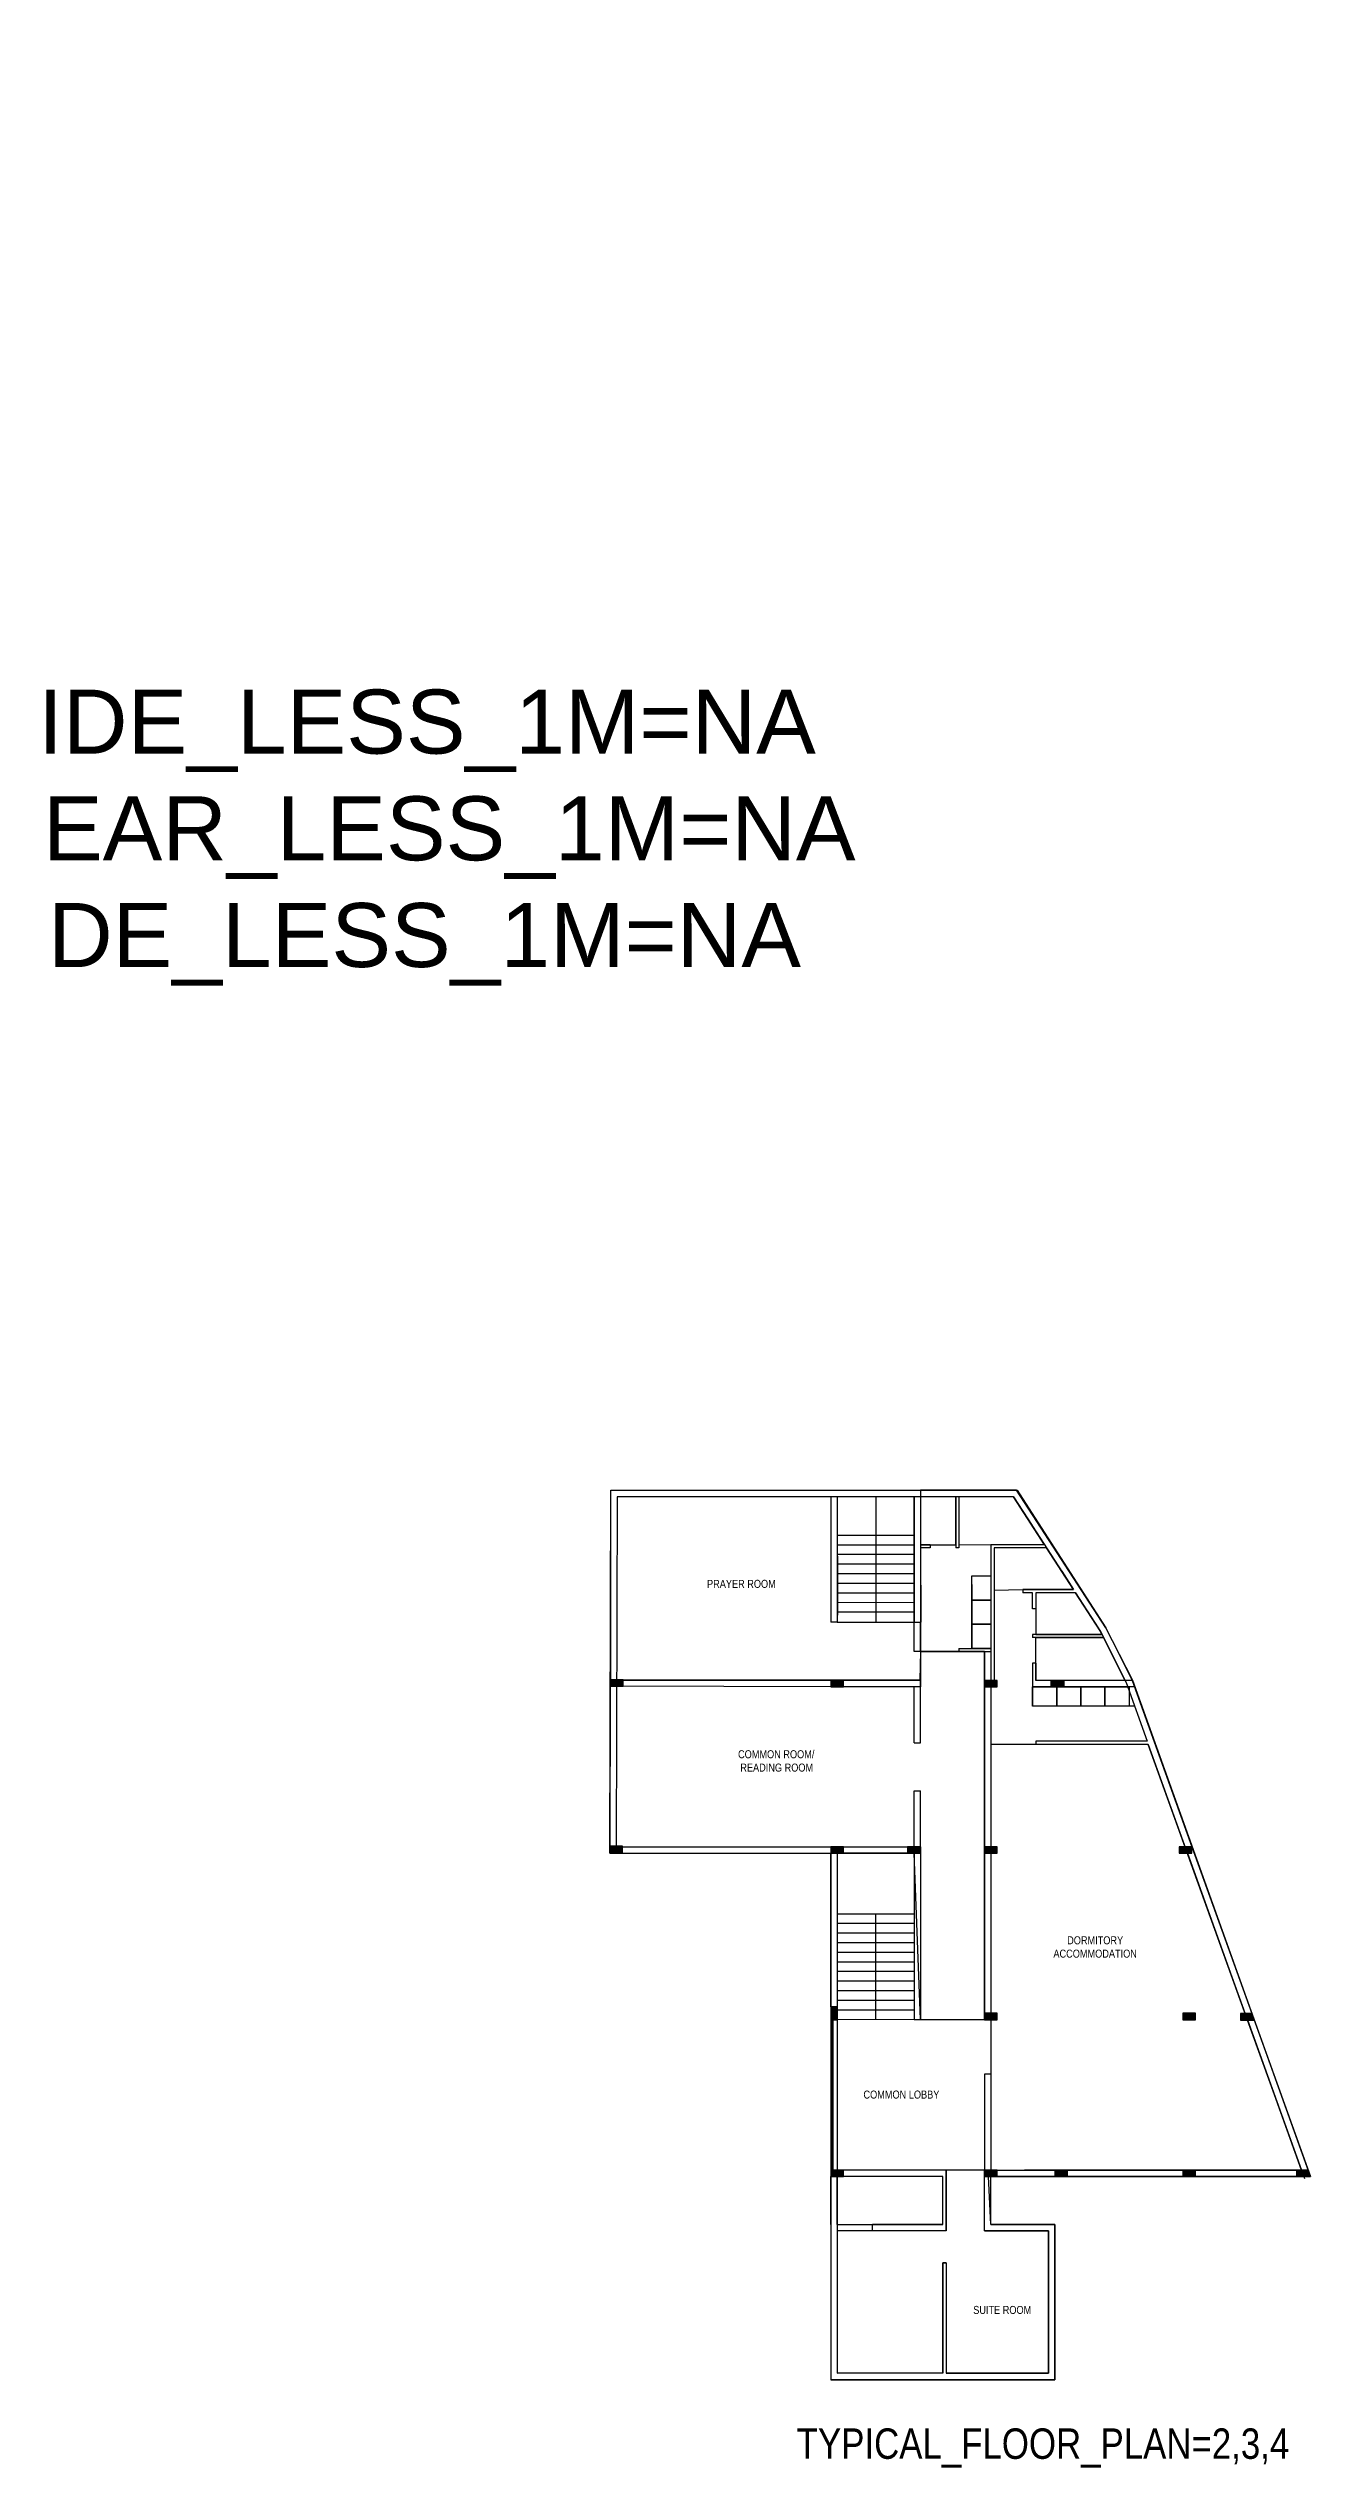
# Model space of a CAD drawing. Header units: metres. Extents: x -705149 to -704678, y -35173 to -35072.
# Drawn here: x -704916.3 to -704876.9, y -35147.9 to -35072.3 of the extents above; entities that cross this region are included whole.
import ezdxf

# ---------------------------------------------------------------- set-up
doc = ezdxf.new("R2010")
doc.units = ezdxf.units.M
doc.header["$LTSCALE"] = 1500
doc.linetypes.add('DASHED2', pattern=[0.375, 0.25, -0.125])
for name, color, linetype in [('BLK_2_FLR_2_BLT_UP_AREA', 7, 'Continuous'), ('BLK_2_FLR_2_SP_WC', 7, 'Continuous'), ('BLK_2_FLR_2_UNITFA', 8, 'Continuous'), ('BLK_2_FLR_2_W_C_BATH', 7, 'Continuous'), ('BLK_2_FLR_2_WASH', 1, 'Continuous'), ('PLAN_INFO', 95, 'Continuous'), ('WALL', 7, 'Continuous'), ('walls', 50, 'Continuous')]:
    doc.layers.add(name, color=color, linetype=linetype)
doc.styles.add('style4', font='arial.ttf', dxfattribs={"height": 100})

msp = doc.modelspace()

# ---------------------------------------------------------------- hatches: boundary and pattern name
at = {"layer": 'walls', "linetype": 'Continuous'}
h = msp.add_hatch(color=3, dxfattribs=at)
h.dxf.hatch_style = 1
h.paths.add_polyline_path([(-704898.78216, -35123.46371), (-704898.38216, -35123.46371), (-704898.38216, -35123.26371), (-704898.78216, -35123.26371)])
h = msp.add_hatch(color=3, dxfattribs=at)
h.dxf.hatch_style = 1
h.paths.add_polyline_path([(-704891.88819, -35123.48363), (-704891.48819, -35123.48363), (-704891.48819, -35123.28363), (-704891.88819, -35123.28363)])
h = msp.add_hatch(color=3, dxfattribs=at)
h.dxf.hatch_style = 1
h.paths.add_polyline_path([(-704887.08821, -35123.48393), (-704886.68821, -35123.48393), (-704886.68821, -35123.28393), (-704887.08821, -35123.28393)])
h = msp.add_hatch(color=3, dxfattribs=at)
h.dxf.hatch_style = 1
h.paths.add_polyline_path([(-704885.00077, -35123.48409), (-704884.60077, -35123.48409), (-704884.60077, -35123.28409), (-704885.00077, -35123.28409)])
h = msp.add_hatch(color=3, dxfattribs=at)
h.dxf.hatch_style = 1
h.paths.add_polyline_path([(-704898.79674, -35128.66318), (-704898.39674, -35128.66318), (-704898.39674, -35128.46318), (-704898.79674, -35128.46318)])
h = msp.add_hatch(color=3, dxfattribs=at)
h.dxf.hatch_style = 1
h.paths.add_polyline_path([(-704891.88819, -35128.68314), (-704891.48819, -35128.68314), (-704891.48819, -35128.48314), (-704891.88819, -35128.48314)])
h = msp.add_hatch(color=3, dxfattribs=at)
h.dxf.hatch_style = 1
h.paths.add_polyline_path([(-704889.48821, -35128.68333), (-704889.08821, -35128.68333), (-704889.08821, -35128.48333), (-704889.48821, -35128.48333)])
h = msp.add_hatch(color=3, dxfattribs=at)
h.dxf.hatch_style = 1
h.paths.add_polyline_path([(-704887.08821, -35128.68345), (-704886.68821, -35128.68345), (-704886.68821, -35128.48345), (-704887.08821, -35128.48345)])
h = msp.add_hatch(color=3, dxfattribs=at)
h.dxf.hatch_style = 1
h.paths.add_polyline_path([(-704881.00423, -35128.68387), (-704880.60423, -35128.68387), (-704880.60423, -35128.48387), (-704881.00423, -35128.48387)])
h = msp.add_hatch(color=3, dxfattribs=at)
h.dxf.hatch_style = 1
h.paths.add_polyline_path([(-704891.68868, -35133.88315), (-704891.68868, -35133.48315), (-704891.88868, -35133.48315), (-704891.88868, -35133.88315)])
h = msp.add_hatch(color=3, dxfattribs=at)
h.dxf.hatch_style = 1
h.paths.add_polyline_path([(-704887.08868, -35133.88423), (-704886.68868, -35133.88423), (-704886.68868, -35133.68423), (-704887.08868, -35133.68423)])
h = msp.add_hatch(color=3, dxfattribs=at)
h.dxf.hatch_style = 1
h.paths.add_polyline_path([(-704880.89338, -35133.88385), (-704880.49338, -35133.88385), (-704880.49338, -35133.68385), (-704880.89338, -35133.68385)])
h = msp.add_hatch(color=3, dxfattribs=at)
h.dxf.hatch_style = 1
h.paths.add_polyline_path([(-704879.09275, -35133.89539), (-704878.65601, -35133.89539), (-704878.72801, -35133.69539), (-704879.09275, -35133.69539)])
h = msp.add_hatch(color=3, dxfattribs=at)
h.dxf.hatch_style = 1
h.paths.add_polyline_path([(-704891.88916, -35138.78267), (-704891.48916, -35138.78267), (-704891.48916, -35138.58267), (-704891.88916, -35138.58267)])
h = msp.add_hatch(color=3, dxfattribs=at)
h.dxf.hatch_style = 1
h.paths.add_polyline_path([(-704887.08912, -35138.78244), (-704886.68912, -35138.78244), (-704886.68912, -35138.58244), (-704887.08912, -35138.58244)])
h = msp.add_hatch(color=3, dxfattribs=at)
h.dxf.hatch_style = 1
h.paths.add_polyline_path([(-704884.88913, -35138.78212), (-704884.48913, -35138.78212), (-704884.48913, -35138.58212), (-704884.88913, -35138.58212)])
h = msp.add_hatch(color=3, dxfattribs=at)
h.dxf.hatch_style = 1
h.paths.add_polyline_path([(-704880.89295, -35138.78215), (-704880.49295, -35138.78215), (-704880.49295, -35138.58215), (-704880.89295, -35138.58215)])
h = msp.add_hatch(color=3, dxfattribs=at)
h.dxf.hatch_style = 1
h.paths.add_polyline_path([(-704877.33354, -35138.78191), (-704876.89679, -35138.78191), (-704876.9688, -35138.58191), (-704877.33354, -35138.58191)])

# ---------------------------------------------------------------- linework, layer by layer
at = {"layer": 'BLK_2_FLR_2_BLT_UP_AREA', "color": 6, "linetype": 'Continuous', "elevation": 100.81455}
msp.add_lwpolyline([(-704898.76403, -35117.34474), (-704889.08477, -35117.34474), (-704889.08477, -35123.28365), (-704898.76403, -35123.28365)], close=True, dxfattribs=at)
at = {"layer": 'BLK_2_FLR_2_BLT_UP_AREA', "color": 3, "linetype": 'Continuous'}
for points, elevation in [([(-704891.88823, -35128.68314), (-704891.8891, -35145.13081), (-704884.8891, -35145.13081), (-704884.8891, -35140.28268), (-704886.88907, -35140.28268), (-704886.96388, -35138.7825), (-704876.89679, -35138.78191), (-704882.45479, -35123.28365), (-704883.2967, -35121.645), (-704886.08565, -35117.34474), (-704889.08726, -35117.34474), (-704889.08726, -35117.54474), (-704889.08726, -35122.38365), (-704887.08764, -35122.38437), (-704887.08764, -35133.88423), (-704889.08868, -35133.88272), (-704889.28821, -35128.68333)], 100.75981), ([(-704898.78141, -35123.27768), (-704898.7968, -35128.6827), (-704889.08821, -35128.6827), (-704889.08868, -35133.88272), (-704887.08868, -35133.88431), (-704887.08455, -35122.38437), (-704889.08726, -35122.38365), (-704889.10464, -35123.27768)], 100.81455)]:
    msp.add_lwpolyline(points, close=True, dxfattribs=dict(at, elevation=elevation))
at = {"layer": 'BLK_2_FLR_2_SP_WC', "linetype": 'Continuous', "elevation": 100.74778}
msp.add_lwpolyline([(-704888.38912, -35138.7817), (-704891.6891, -35138.7817), (-704891.6891, -35140.28285), (-704888.38912, -35140.28285)], close=True, dxfattribs=at)
at = {"layer": 'BLK_2_FLR_2_UNITFA', "color": 3, "linetype": 'Continuous'}
for points, elevation in [([(-704881.96892, -35125.28365), (-704885.48469, -35125.28365), (-704886.8879, -35125.28362), (-704886.88907, -35135.58244), (-704886.88912, -35138.58244), (-704877.18136, -35138.58191), (-704878.02663, -35136.23403), (-704878.86858, -35133.89539)], 101.05474), ([(-704888.28906, -35140.48268), (-704891.6891, -35140.48268), (-704891.6891, -35144.93081), (-704888.38906, -35144.91655), (-704888.38906, -35141.48268), (-704888.28906, -35141.48268), (-704888.28906, -35144.93081), (-704885.08914, -35144.92884), (-704885.08987, -35140.48268), (-704887.08906, -35140.48268), (-704887.08906, -35138.78244), (-704887.08906, -35138.58267), (-704888.28913, -35138.58267)], 100.98796)]:
    msp.add_lwpolyline(points, close=True, dxfattribs=dict(at, elevation=elevation))
at = {"layer": 'BLK_2_FLR_2_W_C_BATH', "linetype": 'Continuous'}
for points, elevation in [([(-704889.08477, -35119.04474), (-704887.98721, -35119.04474), (-704887.98721, -35117.54474), (-704889.08477, -35117.54474)], 100.81455), ([(-704887.88721, -35117.54312), (-704887.88721, -35119.04474), (-704886.88657, -35119.04207), (-704885.20981, -35119.04474), (-704886.17616, -35117.54474)], 100.81455), ([(-704885.14538, -35119.14474), (-704886.78653, -35119.14238), (-704886.78597, -35120.46199), (-704885.88598, -35120.44474), (-704884.30787, -35120.44474)], 100.81455), ([(-704885.48538, -35120.54474), (-704885.48538, -35121.84474), (-704883.42037, -35121.84474), (-704883.47555, -35121.73453), (-704884.24345, -35120.54474)], 100.81455), ([(-704885.48477, -35123.28365), (-704885.48477, -35121.94474), (-704883.37031, -35121.94474), (-704882.70004, -35123.28365)], 101.03677)]:
    msp.add_lwpolyline(points, close=True, dxfattribs=dict(at, elevation=elevation))
at = {"layer": 'BLK_2_FLR_2_WASH', "linetype": 'Continuous'}
for points, elevation in [([(-704886.88579, -35120.01866), (-704886.88579, -35120.77366), (-704887.48579, -35120.77366), (-704887.48579, -35120.01866)], 101.00192), ([(-704886.88547, -35120.77366), (-704886.88547, -35121.52865), (-704887.48547, -35121.52865), (-704887.48547, -35120.77366)], 101.00192), ([(-704886.88515, -35121.52865), (-704886.88515, -35122.28365), (-704887.48515, -35122.28365), (-704887.48515, -35121.52865)], 101.00191), ([(-704884.83042, -35124.08365), (-704885.58542, -35124.08365), (-704885.58542, -35123.48365), (-704884.83042, -35123.48365)], 100.85984), ([(-704884.07628, -35124.08365), (-704884.83127, -35124.08365), (-704884.83127, -35123.48365), (-704884.07628, -35123.48365)], 100.7559), ([(-704883.32213, -35124.08365), (-704884.07713, -35124.08365), (-704884.07713, -35123.48365), (-704883.32213, -35123.48365)], 100.65195), ([(-704882.56799, -35124.08365), (-704883.32299, -35124.08365), (-704883.32299, -35123.48365), (-704882.56799, -35123.48365)], 100.54801)]:
    msp.add_lwpolyline(points, close=True, dxfattribs=dict(at, elevation=elevation))
at = {"layer": 'walls', "color": 3, "linetype": 'Continuous'}
for p, q in [((-704898.56461, -35117.54474, 100.81455), (-704898.59622, -35128.48271, 100.81455)), ((-704886.17616, -35117.54474, 100.81455), (-704898.56461, -35117.54474, 100.81455)), ((-704891.88721, -35117.54482, 100.81455), (-704891.88554, -35121.46374, 100.96623)), ((-704891.68721, -35117.54474, 100.8775), (-704891.68756, -35121.46395, 100.85356)), ((-704891.68721, -35117.54474, 100.81455), (-704891.68564, -35121.24663, 100.95783)), ((-704890.48721, -35117.54423, 100.81455), (-704890.48554, -35121.4657, 100.96633)), ((-704889.28756, -35121.46744, 100.85354), (-704889.28721, -35117.54474, 100.8775)), ((-704889.28721, -35117.54372, 100.81455), (-704889.28554, -35121.46744, 100.96641)), ((-704889.08721, -35117.54363, 100.81455), (-704889.08657, -35119.04474, 100.87265)), ((-704887.98721, -35117.54317, 100.81455), (-704887.98653, -35119.14474, 100.87654)), ((-704887.88721, -35117.54312, 100.81455), (-704887.88653, -35119.14474, 100.87654)), ((-704886.17616, -35117.54474, 100.81455), (-704884.30787, -35120.44474, 100.81455)), ((-704886.17616, -35117.54474, 100.81455), (-704885.59635, -35118.44474, 100.81455)), ((-704886.01609, -35117.42391, 100.81455), (-704885.35844, -35118.44474, 100.81455)), ((-704886.01609, -35117.42391, 100.81455), (-704883.2967, -35121.645, 100.81455)), ((-704891.68697, -35118.74471, 100.81455), (-704889.2867, -35118.74424, 100.80977)), ((-704891.68692, -35119.04471, 100.81455), (-704889.28657, -35119.04424, 100.80977)), ((-704888.78657, -35119.04474, 100.81455), (-704889.08657, -35119.04474, 100.81455)), ((-704888.78657, -35119.04474, 100.87265), (-704888.78653, -35119.14508, 100.87654)), ((-704885.20981, -35119.04474, 100.81455), (-704886.88657, -35119.04474, 100.81455)), ((-704886.88657, -35119.04474, 100.87268), (-704886.88653, -35119.14431, 100.87654)), ((-704891.68686, -35119.34471, 100.81455), (-704889.28644, -35119.34424, 100.80977)), ((-704891.6868, -35119.64471, 100.81455), (-704889.28632, -35119.64424, 100.80977)), ((-704888.78653, -35119.14474, 100.81455), (-704889.08653, -35119.14474, 100.81455)), ((-704889.08653, -35119.14474, 100.87652), (-704889.07892, -35121.46774, 100.9399)), ((-704887.88653, -35119.14474, 100.81455), (-704887.98653, -35119.14474, 100.81455)), ((-704886.88653, -35119.14474, 100.87656), (-704886.88477, -35123.28268, 101.03671)), ((-704885.14538, -35119.14474, 100.81455), (-704886.78653, -35119.14238, 100.87647)), ((-704886.78653, -35119.14474, 100.87656), (-704886.78477, -35123.28263, 101.03671)), ((-704884.58518, -35119.645, 100.81455), (-704883.2967, -35121.645, 100.81455)), ((-704891.68674, -35119.94471, 100.81455), (-704889.28619, -35119.94424, 100.80977)), ((-704891.68668, -35120.24471, 100.81455), (-704889.28606, -35120.24424, 100.80977)), ((-704891.68662, -35120.54471, 100.81455), (-704889.28593, -35120.54424, 100.80977)), ((-704887.48604, -35120.28365, 100.92063), (-704887.4852, -35122.28365, 100.99803)), ((-704884.30787, -35120.44474, 100.81455), (-704885.88598, -35120.44474, 100.81455)), ((-704885.88598, -35120.44474, 100.92689), (-704885.88593, -35120.54474, 100.93076)), ((-704885.58538, -35120.54474, 100.81455), (-704885.88593, -35120.54474, 100.81455)), ((-704885.58538, -35121.04474, 100.81455), (-704885.58538, -35120.54474, 100.81455)), ((-704884.24345, -35120.54474, 100.81455), (-704885.48593, -35120.54474, 100.81455)), ((-704885.48538, -35120.54474, 100.81455), (-704885.48593, -35120.54474, 100.81455)), ((-704885.48593, -35120.54474, 100.93076), (-704885.48572, -35121.04474, 100.95012)), ((-704884.67485, -35119.87511, 100.81455), (-704884.30787, -35120.44474, 100.81455)), ((-704884.24345, -35120.54474, 100.81455), (-704883.46483, -35121.75331, 100.81455)), ((-704884.24345, -35120.54474, 100.81455), (-704883.53462, -35121.645, 100.81455)), ((-704891.68657, -35120.84471, 100.81455), (-704889.28581, -35120.84424, 100.80977)), ((-704891.68651, -35121.14471, 100.81455), (-704889.28568, -35121.14424, 100.80977)), ((-704889.28568, -35121.14424, 100.9539), (-704889.28568, -35121.46744, 100.93969)), ((-704885.48572, -35121.04474, 100.81455), (-704885.58538, -35121.04474, 100.81455)), ((-704891.68756, -35121.46395, 100.87055), (-704891.88683, -35121.46373, 100.90443)), ((-704891.68756, -35121.46395, 100.85356), (-704889.08568, -35121.46774, 100.93968)), ((-704889.28764, -35122.38365, 100.84794), (-704889.28756, -35121.46744, 100.85354)), ((-704889.08764, -35122.38365, 100.84794), (-704889.08756, -35121.46773, 100.85354)), ((-704886.78538, -35121.84474, 100.81455), (-704886.78653, -35121.84474, 100.81455)), ((-704886.78534, -35121.94474, 100.81455), (-704886.78653, -35121.94474, 100.81455)), ((-704883.42037, -35121.84474, 100.81455), (-704885.58538, -35121.84474, 100.81455)), ((-704885.58538, -35121.84474, 100.98108), (-704885.58534, -35121.94474, 100.98495)), ((-704883.37031, -35121.94474, 100.81455), (-704885.58534, -35121.94474, 100.81455)), ((-704883.47555, -35121.73453, 100.81455), (-704882.65522, -35123.37318, 100.81455)), ((-704883.2967, -35121.645, 100.81455), (-704882.47638, -35123.28365, 100.81455)), ((-704883.2967, -35121.645, 100.81455), (-704882.47638, -35123.28365, 100.81455)), ((-704889.08764, -35122.38365, 100.85984), (-704889.28764, -35122.38365, 100.85984)), ((-704889.08764, -35122.28365, 100.84794), (-704889.08763, -35122.28365, 100.84794)), ((-704887.88763, -35122.28365, 100.93183), (-704887.88764, -35122.38376, 100.84794)), ((-704887.88764, -35122.38376, 100.84794), (-704887.88764, -35122.38365, 100.84794)), ((-704887.88764, -35122.38365, 100.93183), (-704886.88515, -35122.38365, 101.00191)), ((-704887.88763, -35122.28365, 100.93183), (-704886.88515, -35122.28365, 101.00191)), ((-704887.08764, -35122.38365, 100.84794), (-704887.08868, -35133.88431, 100.77769)), ((-704885.485, -35122.74474, 100.81455), (-704885.58534, -35122.74474, 100.81455)), ((-704885.585, -35122.74474, 101.01591), (-704885.58469, -35123.48365, 101.04451)), ((-704885.485, -35122.74474, 101.01591), (-704885.48477, -35123.28365, 101.03677)), ((-704891.88554, -35123.48363, 100.85962), (-704898.57588, -35123.46429, 100.76996)), ((-704891.88497, -35123.28363, 100.85962), (-704898.5753, -35123.2643, 100.76996)), ((-704889.28568, -35123.48365, 100.85984), (-704891.68774, -35123.48365, 100.85984)), ((-704889.28568, -35123.28365, 100.85984), (-704891.68772, -35123.28365, 100.85984)), ((-704889.2879, -35125.23347, 100.83053), (-704889.28774, -35123.48365, 100.84122)), ((-704889.08477, -35123.28365, 100.85984), (-704889.28568, -35123.28365, 100.85984)), ((-704889.08774, -35123.48365, 100.85984), (-704889.28568, -35123.48365, 100.85984)), ((-704889.0879, -35125.23349, 100.83053), (-704889.08772, -35123.28365, 100.84244)), ((-704889.08772, -35123.28365, 100.84244), (-704889.08774, -35123.48365, 100.84122)), ((-704887.08822, -35123.28401, 100.90949), (-704887.08821, -35123.48401, 100.90949)), ((-704886.88772, -35123.28365, 100.84245), (-704886.88868, -35133.88423, 100.77769)), ((-704882.38279, -35123.48365, 100.85984), (-704885.58469, -35123.48365, 100.85984)), ((-704885.58469, -35123.48365, 100.85984), (-704885.58443, -35124.08365, 101.06773)), ((-704882.45479, -35123.28365, 100.85984), (-704885.48477, -35123.28365, 100.85984)), ((-704885.00074, -35123.48239, 100.89968), (-704885.00077, -35123.28409, 100.89444)), ((-704885.00074, -35123.48578, 100.94213), (-704885.00074, -35123.48435, 100.94205)), ((-704884.80074, -35123.48575, 100.94213), (-704884.80074, -35123.48434, 100.94205)), ((-704882.66456, -35123.3514, 100.81455), (-704882.00492, -35125.18365, 100.81455)), ((-704882.47638, -35123.28365, 100.81455), (-704880.60423, -35128.48387, 100.81455)), ((-704882.40438, -35123.48365, 100.81455), (-704876.89679, -35138.78191, 100.81455)), ((-704882.38279, -35124.08365, 100.85984), (-704885.58443, -35124.08365, 100.85984)), ((-704889.2879, -35125.23347, 100.82595), (-704889.0879, -35125.23349, 100.82595)), ((-704882.00492, -35125.18365, 100.85984), (-704885.48469, -35125.18365, 100.85984)), ((-704885.48469, -35125.18365, 100.85984), (-704885.48469, -35125.28365, 100.85984)), ((-704881.96892, -35125.28365, 100.85984), (-704885.48469, -35125.28365, 100.85984)), ((-704881.96892, -35125.28365, 100.81455), (-704880.79241, -35128.55161, 100.81455)), ((-704889.28819, -35128.4833, 100.81068), (-704889.28803, -35126.73347, 100.82137)), ((-704889.28803, -35126.73347, 100.82595), (-704889.08803, -35126.73349, 100.82595)), ((-704889.08819, -35128.48332, 100.81068), (-704889.08803, -35126.73349, 100.82137)), ((-704898.7968, -35128.6827, 100.789), (-704891.88823, -35128.68314, 100.75981)), ((-704898.59622, -35128.48271, 100.78815), (-704895.99621, -35128.48288, 100.77717)), ((-704895.99621, -35128.48288, 100.77717), (-704891.88821, -35128.48314, 100.75981)), ((-704891.88821, -35128.68314, 100.75981), (-704889.08821, -35128.68332, 100.74798)), ((-704891.88819, -35128.48314, 100.75981), (-704889.08819, -35128.48332, 100.74798)), ((-704891.68819, -35128.48315, 100.81068), (-704891.6891, -35138.58267, 100.74899)), ((-704889.48822, -35128.4834, 100.80946), (-704889.48821, -35128.6834, 100.80946)), ((-704889.28819, -35128.48331, 100.81068), (-704889.28868, -35133.88271, 100.7777)), ((-704889.28821, -35128.68331, 100.80946), (-704889.28868, -35133.88271, 100.7777)), ((-704889.08819, -35128.48332, 100.81068), (-704889.08868, -35133.88272, 100.7777)), ((-704889.08821, -35128.68333, 100.80946), (-704889.08868, -35133.88272, 100.7777)), ((-704887.08822, -35128.48352, 100.80946), (-704887.08821, -35128.68352, 100.80946)), ((-704880.79241, -35128.55161, 100.81455), (-704877.08497, -35138.84966, 100.81455)), ((-704880.7448, -35128.68386, 100.81455), (-704879.44872, -35132.28394, 100.81455)), ((-704880.60423, -35128.48387, 100.81455), (-704876.89679, -35138.78191, 100.81455)), ((-704889.28929, -35130.58271, 100.7777), (-704891.68929, -35130.58315, 100.75897)), ((-704889.28924, -35130.88271, 100.7777), (-704891.68924, -35130.88315, 100.75897)), ((-704890.48838, -35130.58293, 100.79785), (-704890.48868, -35133.88293, 100.7777)), ((-704889.28918, -35131.18271, 100.7777), (-704891.68918, -35131.18315, 100.75897)), ((-704889.28912, -35131.48271, 100.7777), (-704891.68912, -35131.48315, 100.75897)), ((-704889.28907, -35131.78271, 100.7777), (-704891.68907, -35131.78315, 100.75897)), ((-704889.28901, -35132.08271, 100.7777), (-704891.68901, -35132.08315, 100.75897)), ((-704889.28896, -35132.38271, 100.7777), (-704891.68896, -35132.38315, 100.75897)), ((-704889.2889, -35132.68271, 100.7777), (-704891.6889, -35132.68315, 100.75897)), ((-704889.28885, -35132.98271, 100.7777), (-704891.68885, -35132.98315, 100.75897)), ((-704889.28879, -35133.28271, 100.7777), (-704891.68879, -35133.28315, 100.75897)), ((-704891.88867, -35133.48315, 100.96943), (-704891.88916, -35138.78267, 101)), ((-704891.85534, -35133.48315, 100.96943), (-704891.85583, -35138.78268, 101)), ((-704891.82201, -35133.48315, 100.96943), (-704891.8225, -35138.78268, 101)), ((-704889.28873, -35133.58271, 100.7777), (-704891.68873, -35133.58315, 100.75897)), ((-704889.28868, -35133.88271, 100.7777), (-704891.68868, -35133.88315, 100.75897)), ((-704889.28868, -35133.88271, 100.7777), (-704889.08868, -35133.88272, 100.7777)), ((-704887.08869, -35133.68431, 100.77769), (-704887.08868, -35133.88431, 100.77769)), ((-704878.87268, -35133.88398, 100.81455), (-704877.18058, -35138.58409, 100.81455)), ((-704887.08883, -35135.58253, 100.76732), (-704887.08912, -35138.78251, 100.74777)), ((-704886.88883, -35135.58244, 100.74899), (-704887.08883, -35135.58253, 100.76732)), ((-704886.88883, -35135.58244, 100.76732), (-704886.88912, -35138.7825, 100.74777)), ((-704888.28913, -35138.58267, 101), (-704891.6891, -35138.58267, 101)), ((-704888.28906, -35140.48268, 100.74778), (-704888.28913, -35138.58267, 100.74778)), ((-704887.08913, -35138.58251, 100.74777), (-704887.08912, -35138.78251, 100.74777)), ((-704887.0891, -35138.58267, 101), (-704887.08913, -35138.58267, 101)), ((-704887.08913, -35138.58345, 100.73954), (-704884.88913, -35138.58359, 100.73024)), ((-704887.08913, -35138.58345, 100.73954), (-704885.83916, -35138.58353, 100.73426)), ((-704884.8891, -35138.58381, 101), (-704885.84037, -35138.58381, 101)), ((-704884.68913, -35138.5836, 100.7294), (-704877.18058, -35138.58409, 100.69768)), ((-704877.18068, -35138.58381, 101), (-704884.68913, -35138.58381, 101)), ((-704891.8891, -35140.28286, 101), (-704891.88916, -35138.78267, 101)), ((-704888.38912, -35138.7817, 100.81609), (-704891.8891, -35138.78267, 101)), ((-704891.6891, -35140.28285, 101), (-704891.68916, -35138.78267, 101)), ((-704888.38907, -35140.28268, 100.74778), (-704888.38912, -35138.78164, 100.74778)), ((-704887.08906, -35140.48268, 100.74778), (-704887.08912, -35138.78096, 100.74778)), ((-704886.83864, -35138.7825, 101), (-704887.08912, -35138.78251, 101)), ((-704886.88907, -35140.28268, 100.74778), (-704886.88912, -35138.78095, 100.74778)), ((-704876.89679, -35138.78191, 100.81455), (-704886.83864, -35138.7825, 101)), ((-704876.89679, -35138.78191, 100.81455), (-704884.8891, -35138.78238, 100.96363)), ((-704884.8891, -35138.78381, 101), (-704884.8891, -35138.78238, 100.99992)), ((-704884.6891, -35138.78378, 101), (-704884.6891, -35138.78237, 100.99993)), ((-704891.8891, -35140.28286, 101), (-704891.8891, -35145.13081, 101)), ((-704891.6891, -35140.28286, 101), (-704891.6891, -35144.93081, 101)), ((-704890.5891, -35140.48268, 101), (-704890.5891, -35140.28268, 101)), ((-704888.38907, -35140.28268, 101), (-704890.5891, -35140.28268, 101)), ((-704888.28906, -35140.4826, 100.74778), (-704890.5891, -35140.48268, 101)), ((-704890.38803, -35140.28286, 101), (-704890.38814, -35140.28286, 101)), ((-704890.38803, -35140.28286, 101), (-704890.38814, -35140.28286, 101)), ((-704890.38803, -35140.27631, 101), (-704890.38803, -35140.28286, 101)), ((-704887.08906, -35140.48268, 101), (-704885.08987, -35140.48268, 101)), ((-704886.88907, -35140.28268, 100.74778), (-704884.8891, -35140.28268, 101)), ((-704885.08987, -35140.48268, 100.97339), (-704885.08914, -35144.93081, 100.99885)), ((-704884.88991, -35140.28268, 100.97224), (-704884.8891, -35145.13081, 101)), ((-704884.88987, -35140.48268, 101), (-704884.8891, -35140.48268, 101)), ((-704884.8891, -35140.28268, 101), (-704884.8891, -35145.13081, 101)), ((-704884.8891, -35140.28268, 101), (-704884.8891, -35145.13081, 101)), ((-704888.28906, -35141.48268, 101), (-704888.38906, -35141.48268, 101)), ((-704888.38906, -35141.48268, 100.80448), (-704888.38906, -35144.93081, 101)), ((-704888.28906, -35141.48268, 100.80448), (-704888.28906, -35144.93081, 101)), ((-704884.8891, -35145.13081, 101), (-704891.8891, -35145.13081, 101)), ((-704884.8891, -35145.13081, 101), (-704891.8891, -35145.13081, 101)), ((-704888.38906, -35144.93081, 101), (-704891.6891, -35144.93081, 101)), ((-704885.08914, -35144.93081, 101), (-704888.28906, -35144.93081, 101)), ((-704885.0891, -35145.13081, 101), (-704885.0891, -35145.13084, 101)), ((-704884.8891, -35144.93081, 101), (-704884.88914, -35144.93081, 101))]:
    msp.add_line(p, q, dxfattribs=at)
at = {"layer": 'walls', "color": 3, "linetype": 'DASHED2'}
msp.add_line((-704882.47638, -35123.28365, 100.81455), (-704880.60423, -35128.48387, 100.81455), dxfattribs=at)
at = {"layer": 'walls', "color": 253, "linetype": 'Continuous', "elevation": 100.81455}
msp.add_lwpolyline([(-704898.7968, -35128.6827), (-704898.76403, -35117.34474), (-704886.0671, -35117.34474), (-704885.35844, -35118.44474)], dxfattribs=at)
at = {"layer": 'walls', "color": 3, "linetype": 'Continuous'}
for points, elevation in [([(-704898.78216, -35123.46371), (-704898.38216, -35123.46371), (-704898.38216, -35123.26371), (-704898.78216, -35123.26371)], 100.81455), ([(-704891.88819, -35123.48363), (-704891.48819, -35123.48363), (-704891.48819, -35123.28363), (-704891.88819, -35123.28363)], 100.85984), ([(-704887.08821, -35123.48393), (-704886.68821, -35123.48393), (-704886.68821, -35123.28393), (-704887.08821, -35123.28393)], 100.90949), ([(-704885.00077, -35123.48409), (-704884.60077, -35123.48409), (-704884.60077, -35123.28409), (-704885.00077, -35123.28409)], 100.93146), ([(-704898.79674, -35128.66318), (-704898.39674, -35128.66318), (-704898.39674, -35128.46318), (-704898.79674, -35128.46318)], 100.81455), ([(-704891.68896, -35133.48315), (-704891.88821, -35133.48315), (-704891.88821, -35128.68314), (-704891.68896, -35128.68314)], 100.75897), ([(-704891.88819, -35128.68314), (-704891.48819, -35128.68314), (-704891.48819, -35128.48314), (-704891.88819, -35128.48314)], 100.75981), ([(-704889.48821, -35128.68333), (-704889.08821, -35128.68333), (-704889.08821, -35128.48333), (-704889.48821, -35128.48333)], 100.80946), ([(-704887.08821, -35128.68345), (-704886.68821, -35128.68345), (-704886.68821, -35128.48345), (-704887.08821, -35128.48345)], 100.80946), ([(-704881.00423, -35128.68387), (-704880.60423, -35128.68387), (-704880.60423, -35128.48387), (-704881.00423, -35128.48387)], 100.81455), ([(-704891.68868, -35133.88315), (-704891.68868, -35133.48315), (-704891.88868, -35133.48315), (-704891.88868, -35133.88315)], 100.75897), ([(-704887.08868, -35133.88423), (-704886.68868, -35133.88423), (-704886.68868, -35133.68423), (-704887.08868, -35133.68423)], 100.77769), ([(-704880.89338, -35133.88385), (-704880.49338, -35133.88385), (-704880.49338, -35133.68385), (-704880.89338, -35133.68385)], 100.71336), ([(-704879.09275, -35133.89539), (-704878.65601, -35133.89539), (-704878.72801, -35133.69539), (-704879.09275, -35133.69539)], 100.81523), ([(-704891.88916, -35138.78267), (-704891.48916, -35138.78267), (-704891.48916, -35138.58267), (-704891.88916, -35138.58267)], 101), ([(-704887.08912, -35138.78244), (-704886.68912, -35138.78244), (-704886.68912, -35138.58244), (-704887.08912, -35138.58244)], 100.74777), ([(-704884.88913, -35138.78212), (-704884.48913, -35138.78212), (-704884.48913, -35138.58212), (-704884.88913, -35138.58212)], 100.98933), ([(-704880.89295, -35138.78215), (-704880.49295, -35138.78215), (-704880.49295, -35138.58215), (-704880.89295, -35138.58215)], 100.88909), ([(-704877.33354, -35138.78191), (-704876.89679, -35138.78191), (-704876.9688, -35138.58191), (-704877.33354, -35138.58191)], 100.81523)]:
    msp.add_lwpolyline(points, close=True, dxfattribs=dict(at, elevation=elevation))

# ---------------------------------------------------------------- texts
at = {"layer": 'BLK_2_FLR_2_BLT_UP_AREA', "color": 3, "linetype": 'Continuous', "insert": (-704892.76724, -35146.65377, 101), "char_height": 0.95, "width": 14.9361857, "attachment_point": 1, "style": 'style4'}
msp.add_mtext('\\pi-0.18861;{\\fArial Narrow|b0|i0|c0|p34;TYPICAL_FLOOR_PLAN=2,3,4}', dxfattribs=at)
at = {"layer": 'PLAN_INFO', "insert": (-704955.78526, -35072.32457, 101), "char_height": 2, "attachment_point": 1}
msp.add_mtext_dynamic_manual_height_columns('{\\fArial Baltic|b0|i0|c0|p34;PLAN INFO\\P\\PPLOT_AREA_M2=2306.79\\PCRZ=NO\\PSECURITY_ZONE=NO\\PACCESS_WIDTH_M=5\\POPENING_BELOW_2.1_ON_SIDE_LESS_1M=NA\\POPENING_BELOW_2.1_ON_REAR_LESS_1M=NA\\POPENING_ABOVE_2.1_ON_SIDE_LESS_1M=NA\\PNOC_TO_ABUT_SIDE=NO\\PNOC_TO_REAR_SIDE=NO\\PSECURITY_ZONE=NO\\PACCESS_WIDTH_M=5.5}', width=19.3624973, gutter_width=12.5, heights=[0], dxfattribs=at)
at = {"layer": 'WALL', "color": 2, "char_height": 0.25, "width": 3.3916603, "attachment_point": 1, "style": 'style4'}
for s, insert in [('\\pi0.64356;{\\fArial Narrow|b0|i0|c0|p34;PRAYER ROOM}', (-704896.40093, -35120.14165, 100.81455)), ('\\pi0.50927;{\\fArial Narrow|b0|i0|c0|p34;COMMON ROOM/\\P\\pi0.57995;READING ROOM}', (-704895.29736, -35125.46586, 100.81455)), ('\\pi0.83268;{\\fArial Narrow|b0|i0|c0|p34;DORMITORY  \\P\\pi0.4032;ACCOMMODATION}', (-704885.33702, -35131.27835, 100.8355)), ('\\pi0.51822;{\\fArial Narrow|b0|i0|c0|p34;COMMON LOBBY}', (-704891.38685, -35136.0984, 100.81455)), ('\\pi0.80608;{\\fArial Narrow|b0|i0|c0|p34;SUITE ROOM}', (-704888.24611, -35142.82706, 100.81455))]:
    msp.add_mtext(s, dxfattribs=dict(at, insert=insert))

doc.saveas('drawing.dxf')
